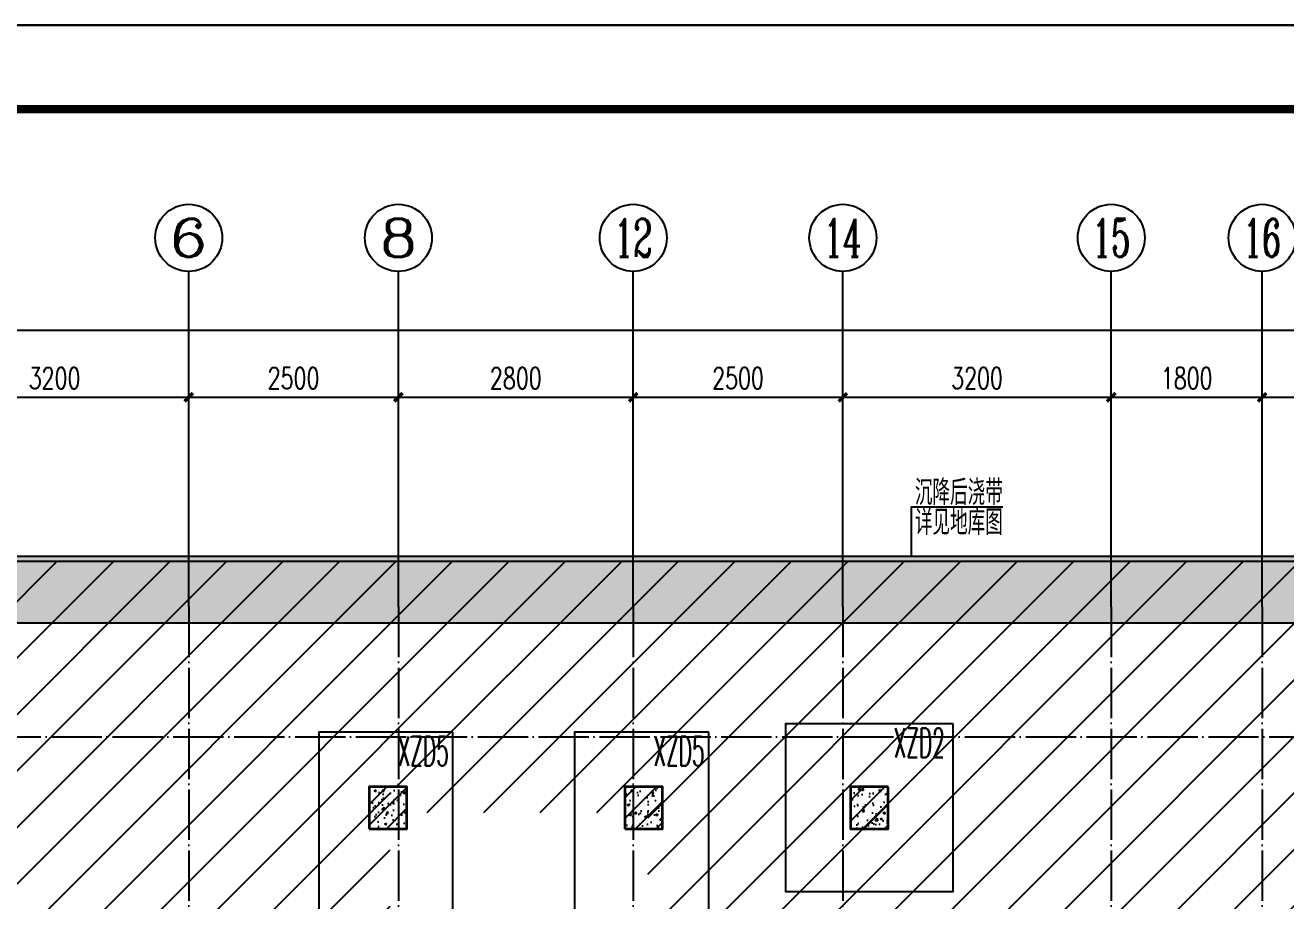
# Model space of a CAD drawing. Extents: x 393367 to 3005760, y 4998 to 826018.
# Drawn here: x 2210215 to 2225247, y 576924 to 587362 of the extents above; entities that cross this region are included whole.
import ezdxf
from ezdxf.enums import TextEntityAlignment as Align

# ---------------------------------------------------------------- set-up
doc = ezdxf.new("R2010")
doc.units = 0
doc.header["$LTSCALE"] = 1000
doc.linetypes.add('DOTE', pattern=[2.42, 2, -0.2, 0.02, -0.2])
doc.layers.get('0').update_dxf_attribs({"linetype": 'CONTINUOUS'})
doc.layers.get('Defpoints').update_dxf_attribs({"linetype": 'CONTINUOUS'})
for name, color, linetype in [('-TK', 7, 'CONTINUOUS'), ('AXIS', 3, 'CONTINUOUS'), ('AXIS_TEXT', 7, 'CONTINUOUS'), ('COLU', 7, 'CONTINUOUS'), ('COLU_HATCH', 251, 'CONTINUOUS'), ('DOTE', 8, 'DOTE'), ('S-填充', 251, 'CONTINUOUS'), ('S-引出线', 40, 'CONTINUOUS'), ('S-文字', 7, 'CONTINUOUS'), ('THIN', 7, 'CONTINUOUS'), ('后浇带', 8, 'CONTINUOUS'), ('柱墩', 220, 'CONTINUOUS')]:
    doc.layers.add(name, color=color, linetype=linetype)
doc.layers.add('yichutu', color=7, linetype='CONTINUOUS', true_color=0xffffff, plot=False)
doc.styles.add('_HZTXT_T3', font='simplex.shx', dxfattribs={"width": 0.5, "bigfont": 'HZTXT.shx'})
doc.styles.add('_TCH_AXIS', font='COMPLEX', dxfattribs={"bigfont": 'GBCBIG'})
doc.styles.add('_TCH_DIM_T3', font='SIMPLEX', dxfattribs={"width": 0.705882, "bigfont": 'GBCBIG'})
doc.styles.add('COMPLEX', font='COMPLEX')
doc.styles.add('TSSD_Rein', font='Tssdeng.shx', dxfattribs={"width": 0.7, "bigfont": 'hztxt.shx'})
doc.dimstyles.new('_TCH_ARCH&&100', dxfattribs={"dimtxt": 255, "dimasz": 100, "dimexe": 250, "dimexo": 300, "dimgap": 100, "dimtad": 1, "dimdec": 0, "dimzin": 0, "dimdsep": 46, "dimtxsty": '_TCH_DIM_T3', "dimblk": 'ARCHTICK', "dimcen": 0.09, "dimclrt": 7, "dimazin": 2, "dimtfac": 1, "dimtdec": 0, "dimtix": 1, "dimtmove": 2, "dimatfit": 3, "dimldrblk": 'ARCHTICK', "dimfxl": 1, "dimtolj": 1, "dimtzin": 0, "dimarcsym": 0})
pattern_1 = [(50, (-89558.63, -38433.27), (251.041064, -21.963247), [26.25, -288.75]), (355, (-89558.63, -38433.27), (-48.562967, 263.267247), [21, -231]), (100.4514, (-89537.7, -38435.1), (202.478284, 241.30384), [22.309067, -245.39974]), (46.1842, (-89558.63, -38363.27), (373.534367, -57.931655), [39.375, -433.125]), (96.6356, (-89527.5, -38368.1), (327.131947, 340.941255), [33.4636, -368.09955]), (351.1842, (-89558.63, -38363.27), (327.13168, 340.94151), [31.5, -346.5]), (21, (-89523.63, -38380.77), (208.917468, -140.916612), [26.25, -288.75]), (326, (-89523.63, -38380.77), (85.160366, 253.802516), [21, -231]), (71.4514, (-89506.22, -38392.51), (294.07792, 112.885674), [22.309067, -245.39974]), (37.5, (-89558.63, -38433.27), (4.2559494, 116.512849), [0, -228.2, 0, -234.5, 0, -231.875]), (7.5, (-89558.63, -38433.27), (92.074338, 138.044099), [0, -133.7, 0, -222.95, 0, -88.375]), (327.5, (-89636.68, -38433.27), (186.8378527, -7.894205), [0, -87.5, 0, -273, 0, -362.25]), (317.5, (-89671.68, -38433.27), (204.115159, 35.036744), [0, -113.75, 0, -181.3, 0, -257.25]), (45, (-89558.63, -38433.27), (-123.743687, 123.743687), [])]

# ---------------------------------------------------------------- blocks, each defined once
blk = doc.blocks.new('A1')
blk.add_lwpolyline([(0, 59400), (0, 0), (84100, 0), (84100, 59400)], close=True)
at = {"const_width": 100}
blk.add_lwpolyline([(2500, 58400), (2500, 1000), (83100, 1000), (83100, 58400)], close=True, dxfattribs=at)
blk = doc.blocks.new('_ArchTick')
at = {"color": 0, "linetype": 'ByBlock', "const_width": 0.4}
blk.add_lwpolyline([(-0.5, -0.5), (0.5, 0.5)], dxfattribs=at)
blk = doc.blocks.new('*D2811')
at = {"layer": 'AXIS', "color": 0, "lineweight": -2}
for p, q in [((2208965, 580727), (2208965, 583177)), ((2212165, 580727), (2212165, 583177)), ((2208965, 582927), (2212165, 582927))]:
    blk.add_line(p, q, dxfattribs=at)
at = {"layer": 'Defpoints', "color": 0}
for p in [(2212165, 582927), (2208965, 580427), (2212165, 580427)]:
    blk.add_point(p, dxfattribs=at)
at = {"layer": 'AXIS', "color": 0, "lineweight": -2, "xscale": 100, "yscale": 100, "zscale": 100, "rotation": 180}
blk.add_blockref('_ArchTick', (2208965, 582927), dxfattribs=at)
at = {"layer": 'AXIS', "color": 0, "lineweight": -2, "xscale": 100, "yscale": 100, "zscale": 100}
blk.add_blockref('_ArchTick', (2212165, 582927), dxfattribs=at)
at = {"layer": 'AXIS', "color": 7, "insert": (2210565, 583154), "char_height": 255, "attachment_point": 5, "style": '_TCH_DIM_T3'}
blk.add_mtext('\\A1;3200', dxfattribs=at)
blk = doc.blocks.new('*D2812')
at = {"layer": 'AXIS', "color": 0, "lineweight": -2}
for p, q in [((2212165, 580727), (2212165, 583177)), ((2214665, 580727), (2214665, 583177)), ((2212165, 582927), (2214665, 582927))]:
    blk.add_line(p, q, dxfattribs=at)
at = {"layer": 'Defpoints', "color": 0}
for p in [(2214665, 582927), (2212165, 580427), (2214665, 580427)]:
    blk.add_point(p, dxfattribs=at)
at = {"layer": 'AXIS', "color": 0, "lineweight": -2, "xscale": 100, "yscale": 100, "zscale": 100, "rotation": 180}
blk.add_blockref('_ArchTick', (2212165, 582927), dxfattribs=at)
at = {"layer": 'AXIS', "color": 0, "lineweight": -2, "xscale": 100, "yscale": 100, "zscale": 100}
blk.add_blockref('_ArchTick', (2214665, 582927), dxfattribs=at)
at = {"layer": 'AXIS', "color": 7, "insert": (2213415, 583154), "char_height": 255, "attachment_point": 5, "style": '_TCH_DIM_T3'}
blk.add_mtext('\\A1;2500', dxfattribs=at)
blk = doc.blocks.new('*D2813')
at = {"layer": 'AXIS', "color": 0, "lineweight": -2}
for p, q in [((2214665, 580727), (2214665, 583177)), ((2217465, 580727), (2217465, 583177)), ((2214665, 582927), (2217465, 582927))]:
    blk.add_line(p, q, dxfattribs=at)
at = {"layer": 'Defpoints', "color": 0}
for p in [(2217465, 582927), (2214665, 580427), (2217465, 580427)]:
    blk.add_point(p, dxfattribs=at)
at = {"layer": 'AXIS', "color": 0, "lineweight": -2, "xscale": 100, "yscale": 100, "zscale": 100, "rotation": 180}
blk.add_blockref('_ArchTick', (2214665, 582927), dxfattribs=at)
at = {"layer": 'AXIS', "color": 0, "lineweight": -2, "xscale": 100, "yscale": 100, "zscale": 100}
blk.add_blockref('_ArchTick', (2217465, 582927), dxfattribs=at)
at = {"layer": 'AXIS', "color": 7, "insert": (2216065, 583154), "char_height": 255, "attachment_point": 5, "style": '_TCH_DIM_T3'}
blk.add_mtext('\\A1;2800', dxfattribs=at)
blk = doc.blocks.new('*D2814')
at = {"layer": 'AXIS', "color": 0, "lineweight": -2}
for p, q in [((2217465, 580727), (2217465, 583177)), ((2219965, 580727), (2219965, 583177)), ((2217465, 582927), (2219965, 582927))]:
    blk.add_line(p, q, dxfattribs=at)
at = {"layer": 'Defpoints', "color": 0}
for p in [(2219965, 582927), (2217465, 580427), (2219965, 580427)]:
    blk.add_point(p, dxfattribs=at)
at = {"layer": 'AXIS', "color": 0, "lineweight": -2, "xscale": 100, "yscale": 100, "zscale": 100, "rotation": 180}
blk.add_blockref('_ArchTick', (2217465, 582927), dxfattribs=at)
at = {"layer": 'AXIS', "color": 0, "lineweight": -2, "xscale": 100, "yscale": 100, "zscale": 100}
blk.add_blockref('_ArchTick', (2219965, 582927), dxfattribs=at)
at = {"layer": 'AXIS', "color": 7, "insert": (2218715, 583154), "char_height": 255, "attachment_point": 5, "style": '_TCH_DIM_T3'}
blk.add_mtext('\\A1;2500', dxfattribs=at)
blk = doc.blocks.new('*D2815')
at = {"layer": 'AXIS', "color": 0, "lineweight": -2}
for p, q in [((2219965, 580727), (2219965, 583177)), ((2223165, 580727), (2223165, 583177)), ((2219965, 582927), (2223165, 582927))]:
    blk.add_line(p, q, dxfattribs=at)
at = {"layer": 'Defpoints', "color": 0}
for p in [(2223165, 582927), (2219965, 580427), (2223165, 580427)]:
    blk.add_point(p, dxfattribs=at)
at = {"layer": 'AXIS', "color": 0, "lineweight": -2, "xscale": 100, "yscale": 100, "zscale": 100, "rotation": 180}
blk.add_blockref('_ArchTick', (2219965, 582927), dxfattribs=at)
at = {"layer": 'AXIS', "color": 0, "lineweight": -2, "xscale": 100, "yscale": 100, "zscale": 100}
blk.add_blockref('_ArchTick', (2223165, 582927), dxfattribs=at)
at = {"layer": 'AXIS', "color": 7, "insert": (2221565, 583154), "char_height": 255, "attachment_point": 5, "style": '_TCH_DIM_T3'}
blk.add_mtext('\\A1;3200', dxfattribs=at)
blk = doc.blocks.new('*D2816')
at = {"layer": 'AXIS', "color": 0, "lineweight": -2}
for p, q in [((2223165, 580727), (2223165, 583177)), ((2224965, 580727), (2224965, 583177)), ((2223165, 582927), (2224965, 582927))]:
    blk.add_line(p, q, dxfattribs=at)
at = {"layer": 'Defpoints', "color": 0}
for p in [(2224965, 582927), (2223165, 580427), (2224965, 580427)]:
    blk.add_point(p, dxfattribs=at)
at = {"layer": 'AXIS', "color": 0, "lineweight": -2, "xscale": 100, "yscale": 100, "zscale": 100, "rotation": 180}
blk.add_blockref('_ArchTick', (2223165, 582927), dxfattribs=at)
at = {"layer": 'AXIS', "color": 0, "lineweight": -2, "xscale": 100, "yscale": 100, "zscale": 100}
blk.add_blockref('_ArchTick', (2224965, 582927), dxfattribs=at)
at = {"layer": 'AXIS', "color": 7, "insert": (2224065, 583154), "char_height": 255, "attachment_point": 5, "style": '_TCH_DIM_T3'}
blk.add_mtext('\\A1;1800', dxfattribs=at)
blk = doc.blocks.new('*D2817')
at = {"layer": 'AXIS', "color": 0, "lineweight": -2}
for p, q in [((2224965, 580727), (2224965, 583177)), ((2227965, 580727), (2227965, 583177)), ((2224965, 582927), (2227965, 582927))]:
    blk.add_line(p, q, dxfattribs=at)
at = {"layer": 'Defpoints', "color": 0}
for p in [(2227965, 582927), (2224965, 580427), (2227965, 580427)]:
    blk.add_point(p, dxfattribs=at)
at = {"layer": 'AXIS', "color": 0, "lineweight": -2, "xscale": 100, "yscale": 100, "zscale": 100, "rotation": 180}
blk.add_blockref('_ArchTick', (2224965, 582927), dxfattribs=at)
at = {"layer": 'AXIS', "color": 0, "lineweight": -2, "xscale": 100, "yscale": 100, "zscale": 100}
blk.add_blockref('_ArchTick', (2227965, 582927), dxfattribs=at)
at = {"layer": 'AXIS', "color": 7, "insert": (2226465, 583154), "char_height": 255, "attachment_point": 5, "style": '_TCH_DIM_T3'}
blk.add_mtext('\\A1;3000', dxfattribs=at)
blk = doc.blocks.new('*D2819')
at = {"layer": 'AXIS', "color": 0, "lineweight": -2}
for p, q in [((2202265, 580727), (2202265, 583977)), ((2257265, 580727), (2257265, 583977)), ((2202265, 583727), (2257265, 583727))]:
    blk.add_line(p, q, dxfattribs=at)
at = {"layer": 'Defpoints', "color": 0}
for p in [(2257265, 583727), (2202265, 580427), (2257265, 580427)]:
    blk.add_point(p, dxfattribs=at)
at = {"layer": 'AXIS', "color": 0, "lineweight": -2, "xscale": 100, "yscale": 100, "zscale": 100, "rotation": 180}
blk.add_blockref('_ArchTick', (2202265, 583727), dxfattribs=at)
at = {"layer": 'AXIS', "color": 0, "lineweight": -2, "xscale": 100, "yscale": 100, "zscale": 100}
blk.add_blockref('_ArchTick', (2257265, 583727), dxfattribs=at)
at = {"layer": 'AXIS', "color": 7, "insert": (2229765, 583954), "char_height": 255, "attachment_point": 5, "style": '_TCH_DIM_T3'}
blk.add_mtext('\\A1;55000', dxfattribs=at)
blk = doc.blocks.new('_axiso')
blk.add_circle((0, 0), 0.5)
at = {"layer": 'AXIS_TEXT', "style": 'COMPLEX', "width": 1.041667}
blk.add_attdef('A', text='', height=0.56, dxfattribs=at).set_placement((-0.25, -0.28), (0.25, -0.28), align=Align.FIT)
blk = doc.blocks.new('A$C2FE05F2A')
at = {"layer": '柱墩', "color": 4}
blk.add_lwpolyline([(1000, 750), (-1000, 750), (-1000, -1250), (1000, -1250)], close=True, dxfattribs=at)
at = {"layer": '柱墩', "color": 4, "style": '_HZTXT_T3', "width": 0.5}
blk.add_text('XZD2', height=350, rotation=0.1386, dxfattribs=at).set_placement((900, 700), align=Align.TOP_RIGHT)
blk = doc.blocks.new('yct-841-594-84100-59400-100-1000')
at = {"layer": 'yichutu', "color": 7, "true_color": 0xffffff}
blk.add_lwpolyline([(0, 0), (0, 59400), (84100, 59400), (84100, 0)], close=True, dxfattribs=at)

msp = doc.modelspace()

# ---------------------------------------------------------------- hatches: boundary and pattern name
at = {"layer": 'COLU_HATCH'}
h = msp.add_hatch(dxfattribs=at)
h.set_pattern_fill('ARMORED', color=142, scale=35, style=0)
h.set_pattern_definition(pattern_1)
h.paths.add_polyline_path([(2214315.21387, 577783.48945), (2214765.21387, 577783.48945), (2214765.21387, 578283.48945), (2214315.21387, 578283.48945)])
h = msp.add_hatch(dxfattribs=at)
h.set_pattern_fill('ARMORED', color=142, scale=35, style=0)
h.set_pattern_definition(pattern_1)
h.paths.add_polyline_path([(2217365.21387, 577783.48945), (2217815.21387, 577783.48945), (2217815.21387, 578283.48945), (2217365.21387, 578283.48945)])
h = msp.add_hatch(dxfattribs=at)
h.set_pattern_fill('ARMORED', color=142, scale=35, style=0)
h.set_pattern_definition(pattern_1)
h.paths.add_polyline_path([(2220504.74053, 578283.48945), (2220054.74053, 578283.48945), (2220054.74053, 577783.48945), (2220504.74053, 577783.48945)])
at = {"layer": 'S-填充', "linetype": 'ByBlock'}
h = msp.add_hatch(dxfattribs=at)
h.set_pattern_fill('ANSI31', color=8, scale=150, style=0)
h.set_pattern_definition([(45, (-161048.45, -78586.45), (-336.759605, 336.759605), [])])
h.paths.add_polyline_path([(2244965.46444, 575376.99086), (2248365.55815, 575376.99086), (2248365.61201, 574076.98994), (2257765.5979, 574076.98994), (2257765.5979, 573676.98943), (2257765.59791, 573676.98943), (2257765.59791, 573276.9889), (2258396.37222, 573276.98882), (2258396.37222, 576843.27836), (2258176.37222, 576913.27836), (2258616.37222, 577033.27836), (2258396.37222, 577103.27836), (2258396.37222, 580969.56799), (2229421.36943, 580969.56799), (2229351.36943, 580749.56799), (2229231.36943, 581189.56799), (2229161.36943, 580969.56799), (2200186.36665, 580969.56799), (2200186.36665, 574731.57232), (2200406.36665, 574661.57232), (2199966.36665, 574541.57232), (2200186.36665, 574471.57232), (2200186.36665, 568233.57665), (2201365.2138, 568233.57665), (2201365.2138, 574076.98994), (2211165.21428, 574076.98994), (2211165.21428, 575376.99086), (2214565.31205, 575376.99086), (2214565.31205, 578276.99017), (2214890.41054, 578276.99017), (2214890.41054, 577976.99198), (2217640.40968, 577976.99121), (2217640.55286, 575376.99086), (2220965.40979, 575376.99086), (2220965.40979, 574076.98994), (2238565.40415, 574076.98994), (2238565.40415, 575376.99086), (2241965.5018, 575376.99086), (2241965.5018, 577876.98959), (2244965.46444, 577876.98959)])
at = {"layer": '后浇带'}
h = msp.add_hatch(dxfattribs=at)
h.set_pattern_fill('HEX', color=144, scale=30, style=0)
h.set_pattern_definition([(0, (0, 0), (0, 164.9778), [95.25, -190.5]), (120, (0, 0), (-142.874966, -82.4889), [95.25, -190.5]), (60, (95.25, 0), (-142.874966, 82.4889), [95.25, -190.5])])
h.paths.add_polyline_path([(2259129.74054, 576033.48945), (2259129.74054, 572676.94626), (2258329.74054, 572676.94626), (2258329.74054, 575433.48945), (2243605.21388, 575433.48945), (2243605.21388, 580233.48945), (2200879.74054, 580233.48945), (2200879.74054, 567933.94484), (2200079.74054, 567933.94484), (2200079.74054, 581033.48945), (2244405.21388, 581033.48945), (2244405.21388, 576033.48945)])

# ---------------------------------------------------------------- linework, layer by layer
at = {"layer": 'AXIS'}
for p, q in [((2212165.2138, 580426.98994), (2212165.2138, 584426.98994)), ((2214665.2138, 580426.98994), (2214665.2138, 584426.98994)), ((2217465.2138, 580426.98994), (2217465.2138, 584426.98994)), ((2219965.2138, 580426.98994), (2219965.2138, 584426.98994)), ((2223165.2138, 580426.98994), (2223165.2138, 584426.98994)), ((2224965.2138, 580426.98994), (2224965.2138, 584426.98994))]:
    msp.add_line(p, q, dxfattribs=at)
at = {"layer": 'COLU', "lineweight": 35}
for points in [[(2214315.21387, 577783.48945), (2214765.21387, 577783.48945), (2214765.21387, 578283.48945), (2214315.21387, 578283.48945)], [(2217365.21387, 577783.48945), (2217815.21387, 577783.48945), (2217815.21387, 578283.48945), (2217365.21387, 578283.48945)], [(2220504.74053, 578283.48945), (2220054.74053, 578283.48945), (2220054.74053, 577783.48945), (2220504.74053, 577783.48945)]]:
    msp.add_lwpolyline(points, close=True, dxfattribs=at)
at = {"layer": 'DOTE', "linetype": 'DOTE', "ltscale": 0.3}
for p, q in [((2212165.2138, 580426.98994), (2212165.2138, 571776.98994)), ((2214665.2138, 580426.98994), (2214665.2138, 570276.98994)), ((2217465.2138, 580426.98994), (2217465.2138, 570276.98994)), ((2219965.2138, 580426.98994), (2219965.2138, 571776.98994)), ((2223165.2138, 580426.98994), (2223165.2138, 561876.98994)), ((2224965.2138, 580426.98994), (2224965.2138, 570276.98994)), ((2200365.2138, 578876.98994), (2259165.2138, 578876.98994))]:
    msp.add_line(p, q, dxfattribs=at)
at = {"layer": 'S-引出线'}
msp.add_lwpolyline([(2220784.31713, 581033.48945), (2220784.31713, 581621.15403), (2221873.48203, 581621.15403)], dxfattribs=at)
at = {"layer": 'THIN'}
msp.add_lwpolyline([(2258676.37222, 580969.56799), (2229421.36943, 580969.56799), (2229351.36943, 580749.56799), (2229231.36943, 581189.56799), (2229161.36943, 580969.56799), (2199906.36665, 580969.56799)], dxfattribs=at)
at = {"layer": '后浇带', "color": 144}
msp.add_lwpolyline([(2259129.74054, 576033.48945), (2259129.74054, 572676.94626), (2258329.74054, 572676.94626), (2258329.74054, 575433.48945), (2243605.21388, 575433.48945), (2243605.21388, 580233.48945), (2200879.74054, 580233.48945), (2200879.74054, 567933.94484), (2200079.74054, 567933.94484), (2200079.74054, 581033.48945), (2244405.21388, 581033.48945), (2244405.21388, 576033.48945)], close=True, dxfattribs=at)
at = {"layer": '柱墩', "color": 0}
for points in [[(2215315.21388, 578933.48945), (2213715.21388, 578933.48945), (2213715.21388, 575376.94739), (2215315.21388, 575376.94739)], [(2218365.21388, 578933.48945), (2216765.21388, 578933.48945), (2216765.21388, 575376.94739), (2218365.21388, 575376.94739)]]:
    msp.add_lwpolyline(points, close=True, dxfattribs=at)

# ---------------------------------------------------------------- block references
at = {"layer": '-TK'}
msp.add_blockref('A1', (2190423.83801, 527962.12225), dxfattribs=at)
at = {"layer": 'AXIS'}
ref = msp.add_blockref('_axiso', (2212165.2138, 584826.98994), dxfattribs=dict(at, xscale=800, yscale=800, zscale=800))
ref.add_attrib('A', '6', dxfattribs={"layer": 'AXIS_TEXT', "height": 452.54834, "style": '_TCH_AXIS', "width": 1.5}).set_placement((2211938.93963, 584600.71577), (2212391.48797, 584600.71577), align=Align.FIT)
ref = msp.add_blockref('_axiso', (2214665.2138, 584826.98994), dxfattribs=dict(at, xscale=800, yscale=800, zscale=800))
ref.add_attrib('A', '8', dxfattribs={"layer": 'AXIS_TEXT', "height": 452.54834, "style": '_TCH_AXIS', "width": 1.5}).set_placement((2214438.93963, 584600.71577), (2214891.48797, 584600.71577), align=Align.FIT)
ref = msp.add_blockref('_axiso', (2217465.2138, 584826.98994), dxfattribs=dict(at, xscale=800, yscale=800, zscale=800))
ref.add_attrib('A', '12', dxfattribs={"layer": 'AXIS_TEXT', "height": 452.54834, "style": '_TCH_AXIS', "width": 0.724138}).set_placement((2217238.93963, 584600.71577), (2217691.48797, 584600.71577), align=Align.FIT)
ref = msp.add_blockref('_axiso', (2219965.2138, 584826.98994), dxfattribs=dict(at, xscale=800, yscale=800, zscale=800))
ref.add_attrib('A', '14', dxfattribs={"layer": 'AXIS_TEXT', "height": 452.54834, "style": '_TCH_AXIS', "width": 0.677419}).set_placement((2219738.93963, 584600.71577), (2220191.48797, 584600.71577), align=Align.FIT)
ref = msp.add_blockref('_axiso', (2223165.2138, 584826.98994), dxfattribs=dict(at, xscale=800, yscale=800, zscale=800))
ref.add_attrib('A', '15', dxfattribs={"layer": 'AXIS_TEXT', "height": 452.54834, "style": '_TCH_AXIS', "width": 0.724138}).set_placement((2222938.93963, 584600.71577), (2223391.48797, 584600.71577), align=Align.FIT)
ref = msp.add_blockref('_axiso', (2224965.2138, 584826.98994), dxfattribs=dict(at, xscale=800, yscale=800, zscale=800))
ref.add_attrib('A', '16', dxfattribs={"layer": 'AXIS_TEXT', "height": 452.54834, "style": '_TCH_AXIS', "width": 0.724138}).set_placement((2224738.93963, 584600.71577), (2225191.48797, 584600.71577), align=Align.FIT)
at = {"layer": 'yichutu'}
msp.add_blockref('yct-841-594-84100-59400-100-1000', (2190423.83801, 527962.12225), dxfattribs=at)
at = {"layer": '柱墩'}
msp.add_blockref('A$C2FE05F2A', (2220279.74054, 578283.48945), dxfattribs=at)

# ---------------------------------------------------------------- texts
at = {"layer": 'S-文字', "style": 'TSSD_Rein', "width": 0.7}
for s, p in [('沉降后浇带', (2220823.24181, 581641.49436)), ('详见地库图', (2220823.24181, 581286.03536))]:
    msp.add_text(s, height=300, dxfattribs=at).set_placement(p)
at = {"layer": '柱墩', "color": 0, "style": '_HZTXT_T3', "width": 0.5}
for p in [(2215265.21388, 578883.48945), (2218315.21388, 578883.48945)]:
    msp.add_text('XZD5', height=350, rotation=0.138607318, dxfattribs=at).set_placement(p, align=Align.TOP_RIGHT)

# ---------------------------------------------------------------- dimensions: what is measured, and where the dimension line sits
at = {"layer": 'AXIS'}
for p1, p2, distance, picture, middle in [((2202265.2138, 580426.98994), (2257265.2138, 580426.98994), 3300, '*D2819', (2229765.2138, 583954.48994)), ((2208965.2138, 580426.98994), (2212165.2138, 580426.98994), 2500, '*D2811', (2210565.2138, 583154.48994)), ((2212165.2138, 580426.98994), (2214665.2138, 580426.98994), 2500, '*D2812', (2213415.2138, 583154.48994)), ((2214665.2138, 580426.98994), (2217465.2138, 580426.98994), 2500, '*D2813', (2216065.2138, 583154.48994)), ((2217465.2138, 580426.98994), (2219965.2138, 580426.98994), 2500, '*D2814', (2218715.2138, 583154.48994)), ((2219965.2138, 580426.98994), (2223165.2138, 580426.98994), 2500, '*D2815', (2221565.2138, 583154.48994)), ((2223165.2138, 580426.98994), (2224965.2138, 580426.98994), 2500, '*D2816', (2224065.2138, 583154.48994)), ((2224965.2138, 580426.98994), (2227965.2138, 580426.98994), 2500, '*D2817', (2226465.2138, 583154.48994))]:
    dim = msp.add_aligned_dim(p1=p1, p2=p2, distance=distance, dimstyle='_TCH_ARCH&&100', dxfattribs=at)
    dim.commit()
    dim.dimension.update_dxf_attribs({"geometry": picture, "text_midpoint": middle})

doc.saveas('drawing.dxf')
